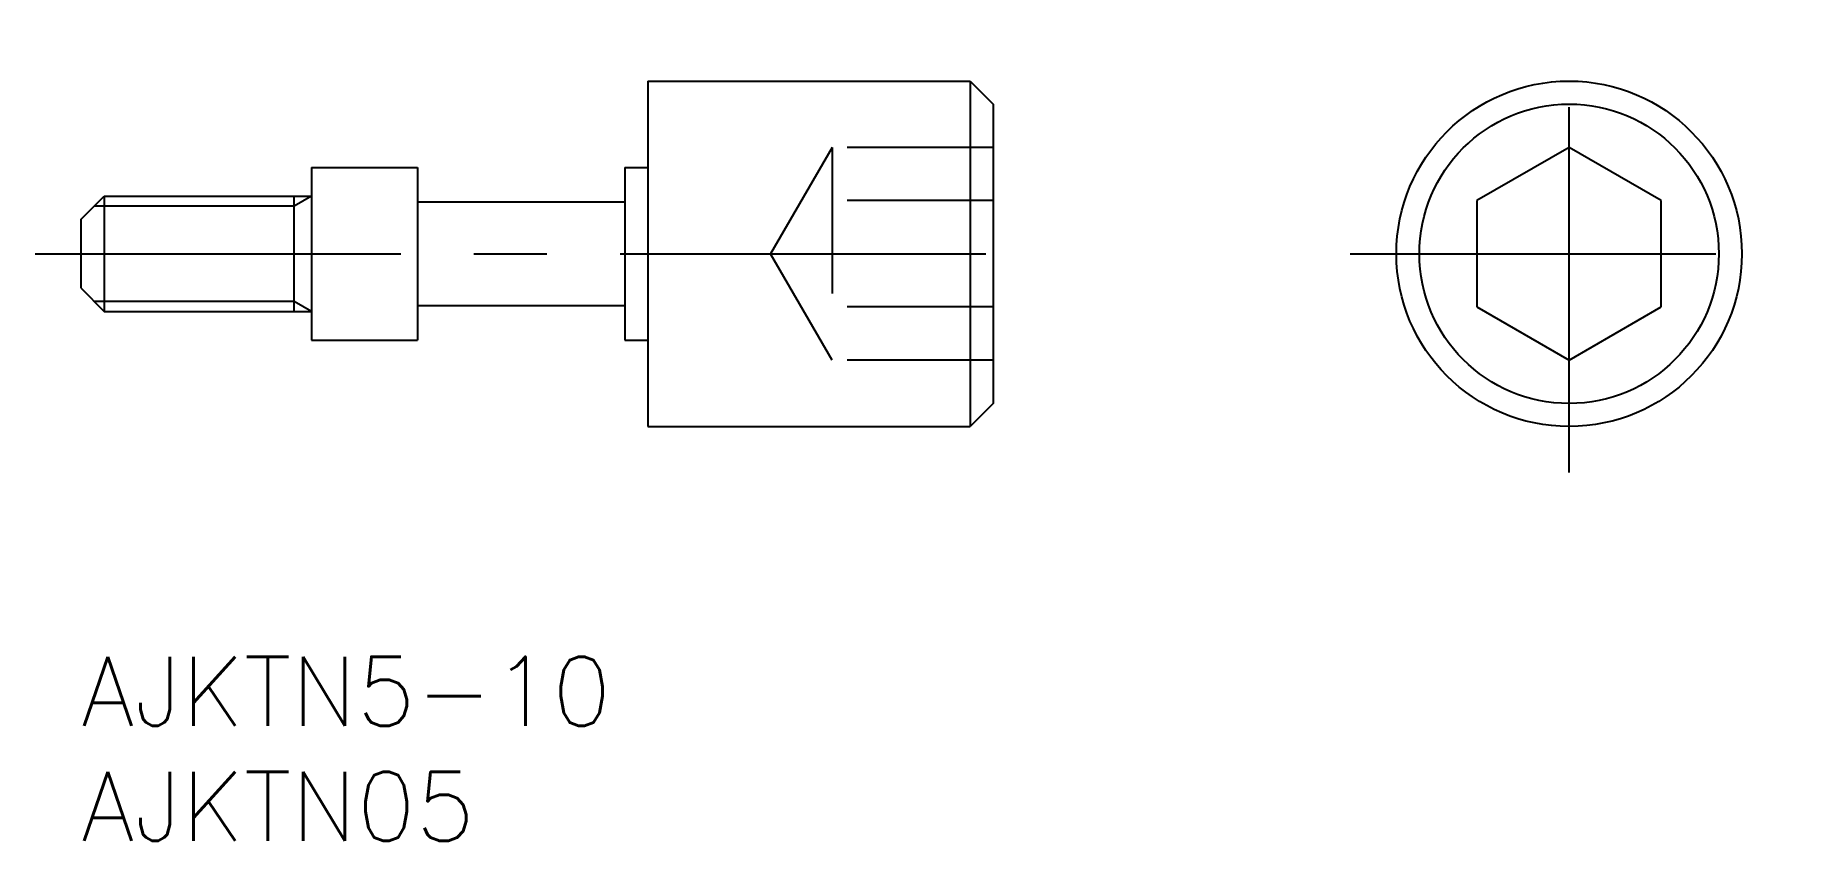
# Model space of a CAD drawing. Extents: x -2 to 74.1, y -8 to 27.
import ezdxf

# ---------------------------------------------------------------- set-up
doc = ezdxf.new("R2010")
doc.units = 0
doc.header["$LTSCALE"] = 0.5
doc.linetypes.add('CENTER', pattern=[50.8, 31.75, -6.35, 6.35, -6.35])
doc.linetypes.add('DASHED', pattern=[19.05, 12.7, -6.35])
for name, color, linetype in [('MSM_CENTER', 1, 'CENTER'), ('MSM_CONTINUOUS', 7, 'CONTINUOUS'), ('MSM_DASHED', 4, 'DASHED'), ('MSM_NARROW', 5, 'CONTINUOUS'), ('MSM_PART_NUMBER', 7, 'CONTINUOUS')]:
    doc.layers.add(name, color=color, linetype=linetype)
doc.styles.get("Standard").update_dxf_attribs({"font": 'txt.shx', "height": 3, "bigfont": 'bigfont.shx'})

# ---------------------------------------------------------------- blocks, each defined once
blk = doc.blocks.new('*U4')
at = {"layer": 'MSM_PART_NUMBER', "color": 7}
blk.add_text('AJKTN5-10', height=3, dxfattribs=at).set_placement((0, -3))
blk = doc.blocks.new('*U5')
at = {"layer": 'MSM_PART_NUMBER', "color": 7}
blk.add_text('AJKTN05', height=3, dxfattribs=at).set_placement((0, -8))

msp = doc.modelspace()

# ---------------------------------------------------------------- linework, layer by layer
at = {"layer": 'MSM_CENTER'}
for p, q in [((64.6, 8), (64.6, 27)), ((-2, 17.5), (41.6, 17.5)), ((55.1, 17.5), (74.1, 17.5))]:
    msp.add_line(p, q, dxfattribs=at)
at = {"layer": 'MSM_CONTINUOUS'}
for p, q in [((24.6, 25), (38.6, 25)), ((24.6, 25), (24.6, 10)), ((38.6, 25), (38.6, 10)), ((38.6, 25), (39.6, 24)), ((39.6, 24), (39.6, 11)), ((64.6, 22.119), (60.6, 19.809)), ((68.6, 19.809), (64.6, 22.119)), ((10, 21.25), (14.6, 21.25)), ((10, 21.25), (10, 13.75)), ((14.6, 21.25), (14.6, 13.75)), ((23.6, 21.25), (24.6, 21.25)), ((23.6, 21.25), (23.6, 13.75)), ((0, 19), (1, 20)), ((1, 20), (10, 20)), ((1, 20), (1, 15)), ((9.25, 15), (9.25, 20)), ((60.6, 19.809), (60.6, 15.191)), ((68.6, 15.191), (68.6, 19.809)), ((14.6, 19.75), (23.6, 19.75)), ((0, 16), (0, 19)), ((0, 16), (1, 15)), ((14.6, 15.25), (23.6, 15.25)), ((1, 15), (10, 15)), ((60.6, 15.191), (64.6, 12.881)), ((64.6, 12.881), (68.6, 15.191)), ((10, 13.75), (14.6, 13.75)), ((23.6, 13.75), (24.6, 13.75)), ((39.6, 11), (38.6, 10)), ((24.6, 10), (38.6, 10))]:
    msp.add_line(p, q, dxfattribs=at)
for radius in [7.5, 6.5]:
    msp.add_circle((64.6, 17.5), radius, dxfattribs=at)
at = {"layer": 'MSM_DASHED'}
for p, q in [((32.6, 22.119), (29.933, 17.5)), ((39.6, 22.119), (32.6, 22.119)), ((32.6, 22.119), (32.6, 12.881)), ((39.6, 19.809), (32.6, 19.809)), ((32.6, 12.881), (29.933, 17.5)), ((39.6, 15.191), (32.6, 15.191)), ((39.6, 12.881), (32.6, 12.881))]:
    msp.add_line(p, q, dxfattribs=at)
at = {"layer": 'MSM_NARROW'}
for p, q in [((10, 20), (9.25, 19.567)), ((9.25, 19.567), (0.567, 19.567)), ((9.25, 15.433), (0.567, 15.433)), ((10, 15), (9.25, 15.433))]:
    msp.add_line(p, q, dxfattribs=at)

# ---------------------------------------------------------------- block references
at = {"layer": 'MSM_CONTINUOUS'}
for name in ['*U4', '*U5']:
    msp.add_blockref(name, (0, 0), dxfattribs=at)

doc.saveas('drawing.dxf')
